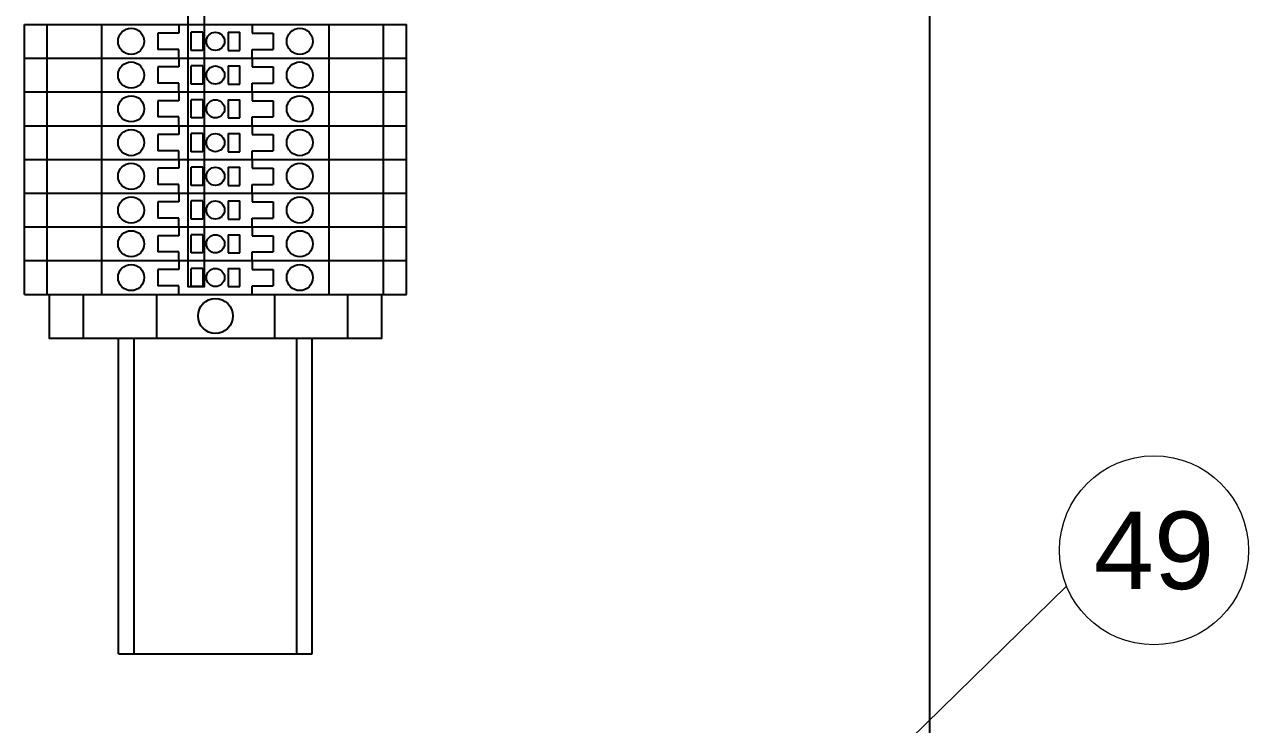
# Paper-space layout '2 DOOR PANEL LAYOUT - A1 Sheet' of a CAD drawing. Extents: x 50 to 825, y 22 to 486.
# Drawn here: x 426.24 to 455.02, y 286.24 to 302.71 of the extents above; entities that cross this region are included whole.
import ezdxf
from ezdxf.enums import TextEntityAlignment as Align

# ---------------------------------------------------------------- set-up
doc = ezdxf.new("R2010")
doc.units = 0
doc.layers.add('N-ANNO-TEXT', color=2, linetype='Continuous', lineweight=18)
doc.layers.add('N-EQPM', color=3, linetype='Continuous', lineweight=25)
doc.styles.add('T1_2_5', font='arial.ttf', dxfattribs={"height": 2.5})

psp = doc.layouts.new('2 DOOR PANEL LAYOUT - A1 Sheet')

# ---------------------------------------------------------------- linework, layer by layer
at = {"layer": 'N-ANNO-TEXT'}
psp.add_lwpolyline([(439.556, 285.184), (446.328, 285.178), (450.74, 289.493)], dxfattribs=at)
psp.add_circle((452.795, 290.339), 2.223, dxfattribs=at)
at = {"layer": 'N-EQPM'}
for p, q in [((447.516, 408.591), (447.516, 259.065)), ((429.864, 302.506), (429.371, 302.506)), ((429.371, 302.506), (429.371, 302.122)), ((429.864, 302.711), (429.864, 302.506)), ((430.427, 302.528), (430.155, 302.528)), ((430.155, 302.1), (430.155, 302.528)), ((430.427, 302.528), (430.427, 302.1)), ((431.024, 302.528), (431.296, 302.528)), ((431.024, 302.528), (431.024, 302.1)), ((431.296, 302.1), (431.296, 302.528)), ((431.587, 302.711), (431.587, 302.506)), ((431.587, 302.506), (432.08, 302.506)), ((432.08, 302.506), (432.08, 302.122)), ((429.864, 302.122), (429.371, 302.122)), ((429.864, 301.917), (429.864, 302.122)), ((430.427, 302.1), (430.155, 302.1)), ((431.024, 302.1), (431.296, 302.1)), ((431.587, 301.917), (431.587, 302.122)), ((431.587, 302.122), (432.08, 302.122)), ((429.864, 301.712), (429.371, 301.712)), ((429.371, 301.712), (429.371, 301.329)), ((429.864, 301.917), (429.864, 301.712)), ((430.427, 301.735), (430.155, 301.735)), ((430.155, 301.306), (430.155, 301.735)), ((430.427, 301.735), (430.427, 301.306)), ((431.024, 301.735), (431.296, 301.735)), ((431.024, 301.735), (431.024, 301.306)), ((431.296, 301.306), (431.296, 301.735)), ((431.587, 301.917), (431.587, 301.712)), ((431.587, 301.712), (432.08, 301.712)), ((432.08, 301.712), (432.08, 301.329)), ((429.864, 301.329), (429.371, 301.329)), ((429.864, 301.123), (429.864, 301.329)), ((429.864, 301.123), (429.864, 300.918)), ((430.427, 301.306), (430.155, 301.306)), ((431.024, 301.306), (431.296, 301.306)), ((431.587, 301.123), (431.587, 301.329)), ((431.587, 301.329), (432.08, 301.329)), ((431.587, 301.123), (431.587, 300.918)), ((429.864, 300.918), (429.371, 300.918)), ((429.371, 300.918), (429.371, 300.535)), ((430.427, 300.941), (430.155, 300.941)), ((430.155, 300.512), (430.155, 300.941)), ((430.427, 300.941), (430.427, 300.512)), ((431.024, 300.941), (431.296, 300.941)), ((431.024, 300.941), (431.024, 300.512)), ((431.296, 300.512), (431.296, 300.941)), ((431.587, 300.918), (432.08, 300.918)), ((432.08, 300.918), (432.08, 300.535)), ((429.864, 300.535), (429.371, 300.535)), ((429.864, 300.329), (429.864, 300.535)), ((430.427, 300.512), (430.155, 300.512)), ((431.024, 300.512), (431.296, 300.512)), ((431.587, 300.329), (431.587, 300.535)), ((431.587, 300.535), (432.08, 300.535)), ((429.864, 300.329), (429.864, 300.124)), ((431.587, 300.329), (431.587, 300.124)), ((429.864, 300.124), (429.371, 300.124)), ((429.371, 300.124), (429.371, 299.741)), ((430.427, 300.147), (430.155, 300.147)), ((430.155, 299.718), (430.155, 300.147)), ((430.427, 300.147), (430.427, 299.718)), ((431.024, 300.147), (431.296, 300.147)), ((431.024, 300.147), (431.024, 299.718)), ((431.296, 299.718), (431.296, 300.147)), ((431.587, 300.124), (432.08, 300.124)), ((432.08, 300.124), (432.08, 299.741)), ((429.864, 299.741), (429.371, 299.741)), ((429.864, 299.535), (429.864, 299.741)), ((430.427, 299.718), (430.155, 299.718)), ((431.024, 299.718), (431.296, 299.718)), ((431.587, 299.535), (431.587, 299.741)), ((431.587, 299.741), (432.08, 299.741)), ((429.864, 299.535), (429.864, 299.33)), ((430.427, 299.353), (430.155, 299.353)), ((430.155, 298.924), (430.155, 299.353)), ((430.427, 299.353), (430.427, 298.924)), ((431.024, 299.353), (431.296, 299.353)), ((431.024, 299.353), (431.024, 298.924)), ((431.296, 298.924), (431.296, 299.353)), ((431.587, 299.535), (431.587, 299.33)), ((429.864, 299.33), (429.371, 299.33)), ((429.371, 299.33), (429.371, 298.947)), ((431.587, 299.33), (432.08, 299.33)), ((432.08, 299.33), (432.08, 298.947)), ((429.864, 298.947), (429.371, 298.947)), ((429.864, 298.742), (429.864, 298.947)), ((430.427, 298.924), (430.155, 298.924)), ((431.024, 298.924), (431.296, 298.924)), ((431.587, 298.742), (431.587, 298.947)), ((431.587, 298.947), (432.08, 298.947)), ((429.864, 298.536), (429.371, 298.536)), ((429.371, 298.536), (429.371, 298.153)), ((429.864, 298.742), (429.864, 298.536)), ((430.427, 298.559), (430.155, 298.559)), ((430.155, 298.13), (430.155, 298.559)), ((430.427, 298.559), (430.427, 298.13)), ((431.024, 298.559), (431.296, 298.559)), ((431.024, 298.559), (431.024, 298.13)), ((431.296, 298.13), (431.296, 298.559)), ((431.587, 298.742), (431.587, 298.536)), ((431.587, 298.536), (432.08, 298.536)), ((432.08, 298.536), (432.08, 298.153)), ((429.864, 298.153), (429.371, 298.153)), ((429.864, 297.948), (429.864, 298.153)), ((429.864, 297.948), (429.864, 297.742)), ((430.427, 298.13), (430.155, 298.13)), ((431.024, 298.13), (431.296, 298.13)), ((431.587, 297.948), (431.587, 298.153)), ((431.587, 298.153), (432.08, 298.153)), ((431.587, 297.948), (431.587, 297.742)), ((429.864, 297.742), (429.371, 297.742)), ((429.371, 297.742), (429.371, 297.359)), ((430.427, 297.765), (430.155, 297.765)), ((430.155, 297.336), (430.155, 297.765)), ((430.427, 297.765), (430.427, 297.336)), ((431.024, 297.765), (431.296, 297.765)), ((431.024, 297.765), (431.024, 297.336)), ((431.296, 297.336), (431.296, 297.765)), ((431.587, 297.742), (432.08, 297.742)), ((432.08, 297.742), (432.08, 297.359)), ((429.864, 297.359), (429.371, 297.359)), ((429.864, 297.154), (429.864, 297.359)), ((430.427, 297.336), (430.155, 297.336)), ((431.024, 297.336), (431.296, 297.336)), ((431.587, 297.154), (431.587, 297.359)), ((431.587, 297.359), (432.08, 297.359)), ((429.864, 297.154), (429.864, 296.948)), ((431.587, 297.154), (431.587, 296.948)), ((429.864, 296.948), (429.371, 296.948)), ((429.371, 296.948), (429.371, 296.565)), ((430.427, 296.971), (430.155, 296.971)), ((430.155, 296.543), (430.155, 296.971)), ((430.427, 296.971), (430.427, 296.543)), ((431.024, 296.971), (431.296, 296.971)), ((431.024, 296.971), (431.024, 296.543)), ((431.296, 296.543), (431.296, 296.971)), ((431.587, 296.948), (432.08, 296.948)), ((432.08, 296.948), (432.08, 296.565)), ((429.864, 296.565), (429.371, 296.565)), ((429.864, 296.36), (429.864, 296.565)), ((430.427, 296.543), (430.155, 296.543)), ((431.024, 296.543), (431.296, 296.543)), ((431.587, 296.36), (431.587, 296.565)), ((431.587, 296.565), (432.08, 296.565)), ((427.619, 296.36), (427.619, 295.319)), ((429.338, 296.36), (429.338, 295.319)), ((432.113, 296.36), (432.113, 295.319)), ((433.833, 296.36), (433.833, 295.319)), ((428.448, 287.906), (428.448, 295.319)), ((428.448, 287.906), (428.448, 295.319)), ((428.814, 287.906), (428.814, 295.319)), ((432.637, 287.906), (432.637, 295.319)), ((433.003, 287.906), (433.003, 295.319)), ((428.448, 287.906), (433.003, 287.906))]:
    psp.add_line(p, q, dxfattribs=at)
at = {"layer": 'N-EQPM', "ltscale": 10}
for p, q in [((426.236, 302.711), (435.216, 302.711)), ((426.236, 301.917), (426.236, 302.711)), ((426.773, 301.917), (426.773, 302.711)), ((428.051, 301.917), (428.051, 302.711)), ((433.401, 301.917), (433.401, 302.711)), ((434.679, 301.917), (434.679, 302.711)), ((435.216, 301.917), (435.216, 302.711)), ((426.236, 301.917), (435.216, 301.917)), ((426.236, 301.123), (426.236, 301.917)), ((426.236, 301.917), (435.216, 301.917)), ((426.773, 301.123), (426.773, 301.917)), ((428.051, 301.123), (428.051, 301.917)), ((433.401, 301.123), (433.401, 301.917)), ((434.679, 301.123), (434.679, 301.917)), ((435.216, 301.123), (435.216, 301.917)), ((426.236, 301.123), (435.216, 301.123)), ((426.236, 300.329), (426.236, 301.123)), ((426.236, 301.123), (435.216, 301.123)), ((426.773, 300.329), (426.773, 301.123)), ((428.051, 300.329), (428.051, 301.123)), ((433.401, 300.329), (433.401, 301.123)), ((434.679, 300.329), (434.679, 301.123)), ((435.216, 300.329), (435.216, 301.123)), ((426.236, 300.329), (435.216, 300.329)), ((426.236, 299.535), (426.236, 300.329)), ((426.236, 300.329), (435.216, 300.329)), ((426.773, 299.535), (426.773, 300.329)), ((428.051, 299.535), (428.051, 300.329)), ((433.401, 299.535), (433.401, 300.329)), ((434.679, 299.535), (434.679, 300.329)), ((435.216, 299.535), (435.216, 300.329)), ((426.236, 299.535), (435.216, 299.535)), ((426.236, 298.742), (426.236, 299.535)), ((426.236, 299.535), (435.216, 299.535)), ((426.773, 298.742), (426.773, 299.535)), ((428.051, 298.742), (428.051, 299.535)), ((433.401, 298.742), (433.401, 299.535)), ((434.679, 298.742), (434.679, 299.535)), ((435.216, 298.742), (435.216, 299.535)), ((426.236, 298.742), (435.216, 298.742)), ((426.236, 297.948), (426.236, 298.742)), ((426.236, 298.742), (435.216, 298.742)), ((426.773, 297.948), (426.773, 298.742)), ((428.051, 297.948), (428.051, 298.742)), ((433.401, 297.948), (433.401, 298.742)), ((434.679, 297.948), (434.679, 298.742)), ((435.216, 297.948), (435.216, 298.742)), ((426.236, 297.948), (435.216, 297.948)), ((426.236, 297.154), (426.236, 297.948)), ((426.236, 297.948), (435.216, 297.948)), ((426.773, 297.154), (426.773, 297.948)), ((428.051, 297.154), (428.051, 297.948)), ((433.401, 297.154), (433.401, 297.948)), ((434.679, 297.154), (434.679, 297.948)), ((435.216, 297.154), (435.216, 297.948)), ((426.236, 297.154), (435.216, 297.154)), ((426.236, 296.36), (426.236, 297.154)), ((426.236, 297.154), (435.216, 297.154)), ((426.773, 296.36), (426.773, 297.154)), ((428.051, 296.36), (428.051, 297.154)), ((433.401, 296.36), (433.401, 297.154)), ((434.679, 296.36), (434.679, 297.154)), ((435.216, 296.36), (435.216, 297.154)), ((426.236, 296.36), (435.216, 296.36))]:
    psp.add_line(p, q, dxfattribs=at)
at = {"layer": 'N-EQPM'}
for points in [[(430.075, 305.704), (430.075, 296.55), (430.472, 296.55), (430.472, 305.704)], [(426.821, 296.36), (434.63, 296.36), (434.63, 295.319), (426.821, 295.319)]]:
    psp.add_lwpolyline(points, close=True, dxfattribs=at)
for centre, radius in [((428.743, 302.314), 0.308), ((430.726, 302.314), 0.214), ((432.709, 302.314), 0.308), ((428.743, 301.52), 0.308), ((430.726, 301.52), 0.214), ((432.709, 301.52), 0.308), ((428.743, 300.726), 0.308), ((430.726, 300.726), 0.214), ((432.709, 300.726), 0.308), ((428.743, 299.932), 0.308), ((432.709, 299.932), 0.308), ((430.726, 299.932), 0.214), ((428.743, 299.139), 0.308), ((430.726, 299.139), 0.214), ((432.709, 299.139), 0.308), ((428.743, 298.345), 0.308), ((430.726, 298.345), 0.214), ((432.709, 298.345), 0.308), ((428.743, 297.551), 0.308), ((430.726, 297.551), 0.214), ((432.709, 297.551), 0.308), ((428.743, 296.757), 0.308), ((432.709, 296.757), 0.308), ((430.726, 296.757), 0.214), ((430.726, 295.853), 0.41)]:
    psp.add_circle(centre, radius, dxfattribs=at)

# ---------------------------------------------------------------- texts
at = {"layer": 'N-ANNO-TEXT', "style": 'T1_2_5'}
psp.add_text('49', height=1.825, dxfattribs=at).set_placement((452.795, 290.339), align=Align.MIDDLE_CENTER)

doc.saveas('drawing.dxf')
